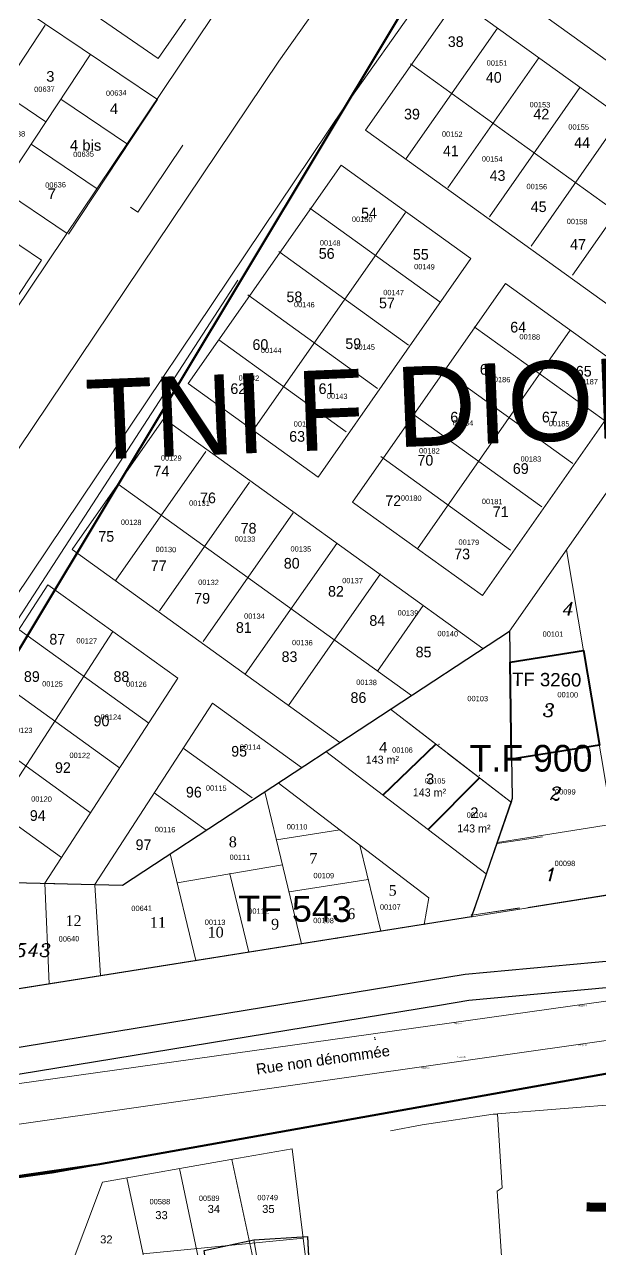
# Model space of a CAD drawing. Header units: metres. Extents: x 251686 to 255059, y 1627526 to 1631912.
# Drawn here: x 253648.8 to 253756.9, y 1629362.8 to 1629592.4 of the extents above; entities that cross this region are included whole.
import ezdxf
from ezdxf.enums import TextEntityAlignment as Align

# ---------------------------------------------------------------- set-up
doc = ezdxf.new("R2010")
doc.units = ezdxf.units.M
doc.header["$MEASUREMENT"] = 0
doc.linetypes.add('DGN Style 3', pattern=[4.156684, 2.96906, -1.187624])
for name, color, linetype in [('A_revoir_niveau_0', 7, 'Continuous'), ('limites_parcelles', 7, 'Continuous'), ('limites_sections', 7, 'Continuous'), ('limites_tf', 7, 'Continuous'), ('numero_lot', 7, 'Continuous'), ('numero_parcelle', 7, 'Continuous'), ('toponymie', 7, 'Continuous')]:
    doc.layers.add(name, color=color, linetype=linetype)
for name, color, linetype, lineweight in [('CABA', 7, 'Continuous', 0), ('emprise_ht_pik_rufisque', 7, 'Continuous', 0), ('Numero_TF', 7, 'Continuous', 0), ('Régularisation', 1, 'Continuous', 40)]:
    doc.layers.add(name, color=color, linetype=linetype, lineweight=lineweight)
doc.layers.add('Lignes HT Vectorisées', color=6, linetype='Continuous', lineweight=0, true_color=0xff00ff)
doc.styles.add('Style-Arial', font='arial.ttf')
doc.styles.add('Style-Bodoni MT', font='BOD_R.TTF')
doc.styles.add('Style-FANCY', font='times.ttf')
doc.styles.add('Style-ITALICS', font='ITALICS.shx')
doc.styles.add('Style-txt', font='txt.shx')

msp = doc.modelspace()

# ---------------------------------------------------------------- linework, layer by layer
at = {"layer": 'A_revoir_niveau_0', "color": 7, "linetype": 'Continuous', "lineweight": 0}
for p, q in [((253657.768917, 1629493.981919), (253674.975917, 1629518.559919)), ((253653.207917, 1629487.405919), (253599.032917, 1629403.900919)), ((253667.242917, 1629431.090919), (253739.872917, 1629478.720919)), ((253739.872917, 1629478.720919), (253740.352917, 1629447.330919)), ((253740.352917, 1629447.330919), (253732.711917, 1629425.151919)), ((253732.722917, 1629425.140919), (253737.572917, 1629439.090919)), ((253628.472917, 1629431.990919), (253667.242917, 1629431.090919)), ((253732.711917, 1629425.151919), (253769.261917, 1629430.970919)), ((253761.362917, 1629429.700919), (253732.722917, 1629425.140919)), ((253732.712917, 1629425.150919), (253634.712917, 1629409.580919)), ((253663.440413, 1629375.410371), (253652.402909, 1629345.944224))]:
    msp.add_line(p, q, dxfattribs=at)
at = {"layer": 'A_revoir_niveau_0', "color": 254, "linetype": 'Continuous', "lineweight": 0}
msp.add_line((253740.352917, 1629447.330919), (253739.871917, 1629478.711919), dxfattribs=at)
at = {"layer": 'A_revoir_niveau_0', "color": 1, "linetype": 'Continuous', "lineweight": 0}
for p, q in [((253740.194138, 1629446.55483), (253720.47409, 1629461.80863)), ((253740.194138, 1629446.55483), (253728.3294, 1629455.732411)), ((253638.513676, 1629392.587608), (253771.839021, 1629411.312653)), ((253641.148624, 1629385.319112), (253773.705398, 1629404.234484))]:
    msp.add_line(p, q, dxfattribs=at)
at = {"layer": 'A_revoir_niveau_0', "color": 5, "linetype": 'Continuous', "lineweight": 0}
for p, q in [((253705.402917, 1629456.115919), (253735.479917, 1629433.186919)), ((253696.454917, 1629450.247919), (253724.701917, 1629428.714919))]:
    msp.add_line(p, q, dxfattribs=at)
at = {"layer": 'A_revoir_niveau_0', "color": 1, "linetype": 'Continuous', "lineweight": 30}
msp.add_line((253817.454917, 1629438.627919), (253743.289917, 1629426.823919), dxfattribs=at)
at = {"layer": 'A_revoir_niveau_0', "color": 30, "linetype": 'Continuous', "lineweight": 0}
msp.add_line((253724.701917, 1629428.713919), (253723.822917, 1629423.739919), dxfattribs=at)
at = {"layer": 'A_revoir_niveau_0', "color": 1, "linetype": 'Continuous', "elevation": 1.457074, "flags": 128}
for points in [[(253521.55347, 1629380.075605), (253731.554623, 1629414.408514), (253788.478763, 1629419.675955), (253788.564764, 1629419.688306), (253948.336192, 1629442.633707), (253949.67187, 1629442.840138), (253950.850435, 1629443.076748), (253951.992411, 1629443.35611), (253953.786736, 1629443.898468), (253955.423372, 1629444.509252), (253955.517077, 1629444.544222), (253965.39011, 1629448.529449), (253967.812438, 1629449.40003), (253970.281571, 1629450.127333), (254000.5433, 1629458.340049)], [(254001.783411, 1629453.496147), (253971.959295, 1629445.402146), (253970.129758, 1629444.894608), (253969.019659, 1629444.537877), (253967.314844, 1629443.915328), (253967.307023, 1629443.912222), (253964.831937, 1629442.91379), (253957.410533, 1629439.920097), (253956.1914, 1629439.445224), (253954.761319, 1629438.956527), (253953.776247, 1629438.661151), (253952.593494, 1629438.34947), (253951.22265, 1629438.04524), (253949.799073, 1629437.792498), (253949.026257, 1629437.68151), (253789.18954, 1629414.726733), (253732.242553, 1629409.454602), (253732.188662, 1629409.449613), (253726.709529, 1629408.553762), (253522.263464, 1629375.126364)]]:
    msp.add_lwpolyline(points, dxfattribs=at)
at = {"layer": 'A_revoir_niveau_0', "color": 3, "linetype": 'Continuous', "lineweight": 0}
for p in [(253739.871917, 1629478.721919), (253740.352917, 1629447.330919), (253732.711917, 1629425.151919)]:
    msp.add_point(p, dxfattribs=at)
at = {"layer": 'A_revoir_niveau_0', "color": 5, "linetype": 'Continuous', "lineweight": 0}
for p in [(253731.509917, 1629473.237919), (253740.055917, 1629466.722919), (253707.963917, 1629441.439919), (253713.332917, 1629432.166919), (253735.480917, 1629433.187919), (253698.471917, 1629429.805919), (253723.822917, 1629423.739919)]:
    msp.add_point(p, dxfattribs=at)
at = {"layer": 'A_revoir_niveau_0', "color": 172, "linetype": 'Continuous', "lineweight": 0}
for p in [(253726.610917, 1629457.480919), (253734.193917, 1629451.699919), (253716.535917, 1629447.628919), (253724.345917, 1629441.674919), (253687.359917, 1629433.213919), (253677.482917, 1629431.517919)]:
    msp.add_point(p, dxfattribs=at)
at = {"layer": 'A_revoir_niveau_0', "color": 254, "linetype": 'Continuous', "lineweight": 0}
msp.add_point((253740.352917, 1629447.330919), dxfattribs=at)
msp.add_point((253740.352917, 1629447.330919), dxfattribs=at)
msp.add_point((253740.352917, 1629447.330919), dxfattribs=at)
at = {"layer": 'A_revoir_niveau_0', "color": 1, "linetype": 'Continuous', "lineweight": 0}
for p in [(253740.352917, 1629447.330919), (253732.712917, 1629425.150919)]:
    msp.add_point(p, dxfattribs=at)
at = {"layer": 'A_revoir_niveau_0', "color": 30, "linetype": 'Continuous', "lineweight": 0}
for p in [(253724.701917, 1629428.713919), (253732.695917, 1629425.483919), (253732.816917, 1629425.168919)]:
    msp.add_point(p, dxfattribs=at)
at = {"layer": 'A_revoir_niveau_0', "color": 7, "linetype": 'Continuous', "lineweight": 0}
msp.add_point((253707.473917, 1629421.141919), dxfattribs=at)
at = {"layer": 'CABA', "color": 7, "linetype": 'Continuous', "lineweight": 0}
msp.add_line((253688.845386, 1629544.52119), (253597.776109, 1629404.148327), dxfattribs=at)
at = {"layer": 'emprise_ht_pik_rufisque', "color": 1}
for p, q in [((253768.9038, 1629661.60913), (253708.885311, 1629576.995585)), ((253525.741591, 1629358.412025), (253684.095096, 1629593.891782)), ((253708.885311, 1629576.995585), (253551.502536, 1629342.959355))]:
    msp.add_line(p, q, dxfattribs=at)
at = {"layer": 'Lignes HT Vectorisées', "color": 5, "flags": 128}
msp.add_lwpolyline([(252300.518457, 1628679.779301), (252309.336602, 1628700.771082), (252580.077166, 1628648.773693), (252824.632129, 1628734.41955), (253013.710555, 1628846.692424), (253204.211081, 1628962.646401), (253437.574136, 1629102.280594), (253538.188903, 1629350.041559), (253696.542409, 1629585.521315), (253756.669149, 1629670.287472)], dxfattribs=at)
at = {"layer": 'limites_parcelles', "color": 7, "linetype": 'Continuous', "lineweight": 0}
for p, q in [((253790.45592, 1629754.663954), (253673.907883, 1629586.018979)), ((253701.194161, 1629625.502517), (253673.907883, 1629586.018979)), ((253673.907883, 1629586.018979), (253629.567282, 1629616.656465)), ((253673.762643, 1629578.356111), (253626.429899, 1629610.241286)), ((253734.055917, 1629602.945919), (253758.402917, 1629585.414919)), ((253712.833917, 1629572.632919), (253730.153917, 1629597.372919)), ((253730.040917, 1629597.210919), (253762.503917, 1629573.835919)), ((253636.087322, 1629567.138686), (253652.72757, 1629592.279078)), ((253720.472917, 1629567.282919), (253737.603917, 1629591.752919)), ((253652.855407, 1629574.19096), (253629.543183, 1629589.894979)), ((253644.501351, 1629561.569499), (253661.141599, 1629586.709891)), ((253728.275917, 1629561.820919), (253745.330917, 1629586.181919)), ((253721.275917, 1629585.037919), (253783.117917, 1629540.508919)), ((253656.850581, 1629553.250578), (253615.110419, 1629581.368373)), ((253736.077917, 1629556.357919), (253753.056917, 1629580.609919)), ((253668.125289, 1629569.9876), (253655.640092, 1629578.398113)), ((253657.054532, 1629553.113189), (253673.762643, 1629578.356111)), ((253611.849185, 1629575.285299), (253651.996682, 1629548.239498)), ((253743.880917, 1629550.895919), (253760.782917, 1629575.039919)), ((253712.833917, 1629572.632919), (253774.516917, 1629528.217919)), ((253662.487935, 1629561.619089), (253650.070722, 1629569.983806)), ((253751.683917, 1629545.431919), (253768.509917, 1629569.466919)), ((253679.564917, 1629525.113919), (253708.243917, 1629566.077919)), ((253708.243917, 1629566.077919), (253732.589917, 1629548.546919)), ((253691.623917, 1629516.185919), (253720.301917, 1629557.148919)), ((253702.399917, 1629557.961919), (253726.745917, 1629540.430919)), ((253696.556917, 1629549.846919), (253720.902917, 1629532.315919)), ((253635.288568, 1629522.996574), (253651.996682, 1629548.239498)), ((253703.911917, 1629507.583919), (253732.589917, 1629548.546919)), ((253710.406917, 1629502.906919), (253739.084917, 1629543.870919)), ((253739.084917, 1629543.870919), (253763.436917, 1629526.336919)), ((253739.871917, 1629478.711919), (253784.792917, 1629542.900919)), ((253690.712917, 1629541.731919), (253715.058917, 1629524.200919)), ((253733.240917, 1629535.754919), (253757.592917, 1629518.220919)), ((253685.300917, 1629533.306919), (253709.215917, 1629516.085919)), ((253722.579917, 1629494.141919), (253751.258917, 1629535.104919)), ((253727.397917, 1629527.639919), (253751.749917, 1629510.105919)), ((253734.765917, 1629485.367919), (253763.436917, 1629526.336919)), ((253679.564917, 1629525.113919), (253703.911917, 1629507.583919)), ((253721.554917, 1629519.524919), (253745.906917, 1629501.990919)), ((253674.975917, 1629518.559919), (253734.864917, 1629475.436919)), ((253665.959917, 1629488.245919), (253682.844917, 1629512.363919)), ((253715.711917, 1629511.408919), (253740.063917, 1629493.874919)), ((253666.371917, 1629506.270919), (253721.429917, 1629466.625919)), ((253674.151917, 1629482.510919), (253691.036917, 1629506.628919)), ((253710.406917, 1629502.906919), (253734.765917, 1629485.367919)), ((253682.343917, 1629476.775919), (253699.228917, 1629500.893919)), ((253690.231917, 1629470.606919), (253707.420917, 1629495.158919)), ((253657.768917, 1629493.981919), (253707.994917, 1629457.815919)), ((253750.537117, 1629493.951752), (253761.362917, 1629429.700919)), ((253653.207917, 1629487.405919), (253677.581917, 1629469.854919)), ((253698.347917, 1629464.762919), (253715.612917, 1629489.423919)), ((253715.066917, 1629471.206919), (253723.670917, 1629483.496919)), ((253665.394917, 1629478.630919), (253643.597917, 1629445.033919)), ((253647.757917, 1629479.005919), (253672.131917, 1629461.454919)), ((253739.960917, 1629472.879919), (253753.7199, 1629475.062019)), ((253642.309917, 1629470.606919), (253666.682917, 1629453.055919)), ((253677.581917, 1629469.854919), (253652.652422, 1629431.42962)), ((253684.081917, 1629465.174919), (253662.047212, 1629431.211531)), ((253684.081917, 1629465.174919), (253700.828917, 1629453.116919)), ((253636.859917, 1629462.207919), (253661.233917, 1629444.656919)), ((253678.631917, 1629456.774919), (253691.545917, 1629447.476919)), ((253740.239917, 1629454.699919), (253756.710917, 1629457.311919)), ((253631.411917, 1629453.808919), (253655.784917, 1629436.257919)), ((253673.183917, 1629448.375919), (253682.915917, 1629441.368919)), ((253693.926917, 1629448.590919), (253700.821917, 1629420.084919)), ((253693.927917, 1629448.591919), (253700.822917, 1629420.085919)), ((253696.112917, 1629439.556919), (253708.001917, 1629441.445919)), ((253737.572917, 1629439.090919), (253759.202917, 1629442.520919)), ((253676.169917, 1629436.945919), (253681.008917, 1629416.937919)), ((253711.785917, 1629438.560919), (253715.683917, 1629422.446919)), ((253677.482917, 1629431.517919), (253697.236917, 1629434.909919)), ((253687.359917, 1629433.213919), (253690.915917, 1629418.511919)), ((253698.471917, 1629429.805919), (253713.332917, 1629432.166919)), ((253687.531337, 1629379.638774), (253699.042508, 1629381.659197)), ((253699.042508, 1629381.659197), (253702.63396, 1629352.484397)), ((253687.749509, 1629379.677067), (253693.7854, 1629351.332298))]:
    msp.add_line(p, q, dxfattribs=at)
at = {"layer": 'limites_parcelles', "color": 7, "lineweight": 0}
for p, q in [((253670.087655, 1629557.248007), (253678.543541, 1629569.800662)), ((253668.730847, 1629558.161827), (253670.087558, 1629557.247863)), ((253736.800732, 1629388.129812), (253780.854047, 1629391.672514)), ((253723.453366, 1629386.175551), (253736.800732, 1629388.129812)), ((253736.800732, 1629388.129812), (253737.594486, 1629388.135881)), ((253737.594486, 1629388.135881), (253738.493948, 1629374.3174)), ((253717.508808, 1629385.005545), (253723.453366, 1629386.175551)), ((253663.440413, 1629375.410371), (253687.531337, 1629379.638774)), ((253677.893665, 1629377.947184), (253683.837012, 1629350.037001)), ((253668.03782, 1629376.217301), (253673.888625, 1629348.741703)), ((253738.493948, 1629374.3174), (253737.506308, 1629373.714497)), ((253737.506308, 1629373.714497), (253742.539789, 1629299.673757))]:
    msp.add_line(p, q, dxfattribs=at)
at = {"layer": 'limites_parcelles', "color": 1, "linetype": 'Continuous', "lineweight": 0}
for p, q in [((253717.54207, 1629464.076581), (253740.19273, 1629446.555919)), ((253740.280398, 1629446.804699), (253737.541338, 1629438.870497)), ((253737.541338, 1629438.870497), (253746.010019, 1629440.152506)), ((253732.765647, 1629425.439174), (253737.541338, 1629438.870497)), ((253732.755104, 1629425.449866), (253741.737943, 1629426.815361)), ((253741.733838, 1629426.802544), (253732.765647, 1629425.439174))]:
    msp.add_line(p, q, dxfattribs=at)
at = {"layer": 'limites_parcelles', "color": 7, "lineweight": 0, "flags": 128}
msp.add_lwpolyline([(253670.087558, 1629557.247863), (253670.087655, 1629557.248007)], close=True, dxfattribs=at)
at = {"layer": 'limites_parcelles', "color": 1, "linetype": 'Continuous', "lineweight": 0}
for p in [(253714.549645, 1629402.488454), (253714.575742, 1629402.168699), (253714.576739, 1629402.167767), (253714.676486, 1629402.188471)]:
    msp.add_point(p, dxfattribs=at)
at = {"layer": 'limites_parcelles', "color": 7, "linetype": 'Continuous', "lineweight": 0}
msp.add_3dface([(253662.012567, 1629431.15813, -0.008714), (253663.105234, 1629414.106152, -0.243145), (253653.454726, 1629412.580186, -0.872986), (253652.652422, 1629431.42962)], dxfattribs=at)
at = {"layer": 'limites_sections', "color": 112, "linetype": 'Continuous', "lineweight": 40, "flags": 128}
for points in [[(253292.368569, 1629875.259507), (253349.874626, 1629905.007271), (253520.677582, 1630008.003458), (253667.019158, 1630061.048467), (253786.496524, 1630083.300136), (253799.369555, 1630038.162516), (253856.42032, 1629838.716605), (253798.767932, 1629726.383844), (253582.750222, 1629367.142066), (253514.635914, 1629393.291819), (253503.680442, 1629399.747351), (253463.160636, 1629612.887361), (253394.946971, 1629619.275828), (253335.500213, 1629603.463117), (253325.488232, 1629598.583625), (253296.433833, 1629591.041829)], [(254266.721244, 1629287.516734), (254172.484174, 1629409.319252), (254097.221642, 1629442.494943), (254024.768125, 1629444.484354), (253971.493519, 1629433.829493), (253653.947224, 1629377.170009), (253582.750222, 1629367.142066), (253798.767926, 1629726.383874), (253856.420358, 1629838.71662), (253802.999251, 1630025.996996), (253799.369555, 1630038.162516), (253786.538556, 1630083.231025), (253799.369555, 1630038.162516), (253907.405394, 1630046.336207), (253955.511127, 1630039.119672), (254024.768125, 1629997.357132), (254129.310226, 1629944.470728), (254144.350912, 1629962.854533), (254275.334915, 1629929.186521)], [(254266.721244, 1629287.516734), (254172.484174, 1629409.319252), (254097.221642, 1629442.494943), (254024.768125, 1629444.484354), (253971.493519, 1629433.829493), (253662.593019, 1629378.69766), (253582.750222, 1629367.142066), (253798.767926, 1629726.383874), (253856.420358, 1629838.71662), (253802.999251, 1630025.996996), (253799.369555, 1630038.162516), (253786.538556, 1630083.231025), (253799.369555, 1630038.162516), (253907.405394, 1630046.336207), (253955.511127, 1630039.119672), (254024.768125, 1629997.357132), (254129.310226, 1629944.470728), (254144.350912, 1629962.854533), (254275.334915, 1629929.186521)]]:
    msp.add_lwpolyline(points, dxfattribs=at)
msp.add_lwpolyline([(254266.730159, 1629287.7978), (254255.5318, 1628934.7207), (254250.7693, 1628842.2487), (254252.604451, 1628732.803901), (254244.313956, 1628604.775537), (254169.035754, 1628626.001151), (253998.556975, 1628699.307072), (253949.11819, 1628726.583729), (253891.317458, 1628762.517835), (253742.585904, 1628844.838708), (253570.655215, 1628943.916078), (253545.430769, 1628958.160463), (253491.693527, 1628988.971109), (253568.742349, 1629208.536363), (253610.604382, 1629237.232821), (253645.724376, 1629332.796864), (253582.750222, 1629367.142066), (253662.593019, 1629378.69766), (253971.493519, 1629433.829493), (254024.768125, 1629444.484354), (254097.221642, 1629442.494943), (254172.484174, 1629409.319252), (254266.730159, 1629287.7978)], close=True, dxfattribs=at)
at = {"layer": 'limites_tf', "color": 5, "linetype": 'Continuous', "lineweight": 30}
for p, q in [((253691.87, 1629364.59), (253701.94, 1629365.21)), ((253701.94, 1629365.21), (253702.67, 1629350.53))]:
    msp.add_line(p, q, dxfattribs=at)
at = {"layer": 'limites_tf', "color": 7, "linetype": 'DGN Style 3', "lineweight": 0}
msp.add_line((253694.37, 1629349.41), (253691.87, 1629364.59), dxfattribs=at)
at = {"layer": 'limites_tf', "color": 5, "linetype": 'Continuous', "lineweight": 30, "flags": 128}
for points in [[(253739.871917, 1629478.721919), (253740.352917, 1629447.330919), (253732.712917, 1629425.150919), (253634.702917, 1629409.580919), (253628.472917, 1629431.990919), (253667.242917, 1629431.090919), (253739.871917, 1629478.721919)], [(253691.87, 1629364.59), (253701.94, 1629365.21), (253702.67, 1629350.53), (253694.37, 1629349.41), (253684.67, 1629348.09), (253682.53, 1629362.57), (253691.87, 1629364.59)]]:
    msp.add_lwpolyline(points, close=True, dxfattribs=at)
at = {"layer": 'limites_tf', "color": 5, "linetype": 'Continuous', "lineweight": 40}
msp.add_3dface([(253739.960917, 1629472.879919), (253753.7199, 1629475.062019), (253756.710917, 1629457.311919), (253740.239917, 1629454.699919)], dxfattribs=at)
at = {"layer": 'Régularisation', "color": 1, "linetype": 'Continuous', "lineweight": 40}
for p, q in [((253716.090767, 1629447.968108), (253726.006512, 1629457.529195)), ((253724.572233, 1629441.502319), (253734.214049, 1629451.180528))]:
    msp.add_line(p, q, dxfattribs=at)
at = {"layer": 'Régularisation', "color": 7, "linetype": 'Continuous', "lineweight": 0}
msp.add_line((253671.070214, 1629361.977065), (253701.176268, 1629364.908097), dxfattribs=at)

# ---------------------------------------------------------------- texts
at = {"layer": 'limites_tf', "color": 5, "linetype": 'Continuous', "lineweight": 30, "style": 'Style-Arial'}
msp.add_text('00103', height=1, rotation=359.67, dxfattribs=at).set_placement((253731.938505, 1629466.57034), align=Align.TOP_LEFT)
at = {"layer": 'numero_lot', "color": 7, "linetype": 'Continuous', "lineweight": 0, "style": 'Style-Arial'}
for s, height, rotation, p in [('3', 2, 359.73413, (253652.896683, 1629583.691714)), ('4', 2, 359.73413, (253664.857738, 1629577.643229)), ('4 bis', 2, 359.73413, (253657.342443, 1629570.781385)), ('7', 2, 359.73413, (253653.180628, 1629561.689207)), ('34', 1.5, 359.3981, (253683.207625, 1629371.150897)), ('35', 1.5, 359.3981, (253693.440197, 1629371.150897)), ('33', 1.5, 359.3981, (253673.381148, 1629369.991599)), ('32', 1.5, 359.3981, (253663.027573, 1629365.438611))]:
    msp.add_text(s, height=height, rotation=rotation, dxfattribs=at).set_placement(p, align=Align.TOP_LEFT)
at = {"layer": 'numero_lot', "color": 7, "linetype": 'Continuous', "lineweight": 0, "style": 'Style-FANCY'}
for s, p in [('8', (253687.920335, 1629439.193691)), ('7', (253703.041802, 1629436.112819)), ('5', (253717.909312, 1629430.113782)), ('12', (253658.031463, 1629424.412192)), ('6', (253710.151629, 1629425.717581)), ('11', (253673.86201, 1629424.098149)), ('10', (253684.696019, 1629422.269468)), ('9', (253695.850634, 1629423.771876))]:
    msp.add_text(s, height=1.999998, dxfattribs=at).set_placement(p, align=Align.MIDDLE_CENTER)
at = {"layer": 'numero_lot', "color": 7, "linetype": 'Continuous', "lineweight": 0, "char_height": 1.999998, "attachment_point": 5, "line_spacing_factor": 0.6, "style": 'Style-FANCY'}
for s, insert in [('\\FFANCY;38', (253729.751893, 1629589.191585)), ('\\FFANCY;40', (253736.895614, 1629582.486585)), ('\\FFANCY;39', (253721.540893, 1629575.610585)), ('\\FFANCY;42', (253745.814614, 1629575.610585)), ('\\FFANCY;44', (253753.474334, 1629570.281585)), ('\\FFANCY;41', (253728.845378, 1629568.733585)), ('\\FFANCY;43', (253737.602614, 1629564.092585)), ('\\FFANCY;45', (253745.318614, 1629558.247585)), ('\\FFANCY;54', (253713.475614, 1629557.043585)), ('\\FFANCY;47', (253752.711614, 1629551.198585)), ('\\FFANCY;56', (253705.532893, 1629549.479585)), ('\\FFANCY;55', (253723.199893, 1629549.307585)), ('\\FFANCY;58', (253699.475893, 1629541.349585)), ('\\FFANCY;57', (253716.838893, 1629540.196585)), ('\\FFANCY;64', (253741.476614, 1629535.669585)), ('\\FFANCY;60', (253693.094893, 1629532.399585)), ('\\FFANCY;59', (253710.517893, 1629532.571585)), ('\\FFANCY;66', (253735.768893, 1629527.752585)), ('\\FFANCY;65', (253753.779893, 1629527.408585)), ('\\FFANCY;62', (253688.948893, 1629524.138585)), ('\\FFANCY;61', (253705.502658, 1629524.138585)), ('\\FFANCY;68', (253730.227893, 1629518.802585)), ('\\FFANCY;67', (253747.418893, 1629518.802585)), ('\\FFANCY;63', (253699.991893, 1629515.188585)), ('\\FFANCY;70', (253724.058893, 1629510.713585)), ('\\FFANCY;74', (253674.533614, 1629508.699585)), ('\\FFANCY;69', (253741.957893, 1629509.164585)), ('\\FFANCY;76', (253683.254893, 1629503.665585)), ('\\FFANCY;72', (253718.021893, 1629503.140585)), ('\\FFANCY;71', (253738.185657, 1629501.074585)), ('\\FFANCY;78', (253690.875893, 1629497.973585)), ('\\FFANCY;75', (253664.169893, 1629496.441585)), ('\\FFANCY;73', (253730.955893, 1629493.157585)), ('\\FFANCY;77', (253674.020893, 1629490.968585)), ('\\FFANCY;80', (253698.975893, 1629491.406585)), ('\\FFANCY;79', (253682.159893, 1629484.839585)), ('\\FFANCY;82', (253707.273893, 1629486.152585)), ('\\FFANCY;81', (253689.983657, 1629479.366585)), ('\\FFANCY;84', (253715.030614, 1629480.680585)), ('\\FFANCY;87', (253654.975893, 1629477.177585)), ('\\FFANCY;85', (253723.711893, 1629474.770585)), ('\\FFANCY;83', (253698.557893, 1629473.894585)), ('\\FFANCY;89', (253650.200893, 1629470.173585)), ('\\FFANCY;88', (253667.015893, 1629470.173585)), ('\\FFANCY;86', (253711.492893, 1629466.232585)), ('\\FFANCY;90', (253663.274893, 1629461.854585)), ('\\FFANCY;95', (253689.104893, 1629456.163585)), ('\\FFANCY;92', (253656.030893, 1629453.098585)), ('\\FFANCY;96', (253680.607893, 1629448.501585)), ('\\FFANCY;94', (253651.309614, 1629444.123585)), ('\\FFANCY;97', (253671.154893, 1629438.651585))]:
    msp.add_mtext(s, dxfattribs=dict(at, insert=insert))
at = {"layer": 'numero_parcelle', "color": 5, "lineweight": 0, "style": 'Style-Arial'}
for s, rotation, p in [('00151', 359.0681, (253735.565375, 1629585.732373)), ('00637', 1.73413, (253650.620632, 1629580.740328)), ('00634', 1.73413, (253664.096314, 1629580.021609)), ('00153', 359.0681, (253743.624016, 1629577.917481)), ('00638', 1.73413, (253645.052677, 1629572.312179)), ('00152', 359.0681, (253727.169541, 1629572.3932)), ('00155', 359.0681, (253750.894221, 1629573.726626)), ('00635', 1.73413, (253657.94545, 1629568.545821)), ('00154', 359.0681, (253734.659981, 1629567.742675)), ('00636', 1.73413, (253652.692521, 1629562.790768)), ('00156', 359.0681, (253743.03892, 1629562.567263)), ('00150', 359.0681, (253710.271445, 1629556.429913)), ('00158', 359.0681, (253750.590296, 1629556.01831)), ('00148', 359.0681, (253704.260361, 1629552.005536)), ('00149', 359.0681, (253721.953887, 1629547.547944)), ('00147', 359.0681, (253716.152597, 1629542.685543)), ('00146', 359.0681, (253699.406414, 1629540.44003)), ('00188', 359.0681, (253741.715405, 1629534.405965)), ('00144', 359.0681, (253693.186905, 1629531.8598)), ('00145', 359.0681, (253710.719006, 1629532.493101)), ('00142', 359.0681, (253689.005445, 1629526.672538)), ('00186', 359.0681, (253736.135525, 1629526.40051)), ('00187', 359.0681, (253752.566625, 1629525.995177)), ('00143', 359.0681, (253705.570865, 1629523.27554)), ('00141', 359.0681, (253699.35362, 1629518.053837)), ('00184', 359.0681, (253729.183533, 1629518.269983)), ('00185', 359.0681, (253747.233146, 1629518.119571)), ('00182', 359.0681, (253722.878958, 1629513.029506)), ('00129', 359.0681, (253674.432434, 1629511.679895)), ('00183', 359.0681, (253741.926584, 1629511.503379)), ('00180', 359.0681, (253719.467004, 1629504.173105)), ('00181', 359.0681, (253734.66708, 1629503.533161)), ('00131', 359.0681, (253679.723049, 1629503.219378)), ('00128', 359.0681, (253666.909806, 1629499.632289)), ('00133', 359.0681, (253688.275147, 1629496.515464)), ('00130', 359.0681, (253673.42524, 1629494.541853)), ('00135', 359.0681, (253698.750812, 1629494.639625)), ('00179', 359.0681, (253730.279859, 1629495.895378)), ('00132', 359.0681, (253681.425062, 1629488.381079)), ('00137', 359.0681, (253708.451503, 1629488.693558)), ('00139', 359.0681, (253718.862357, 1629482.648875)), ('00134', 359.0681, (253690.045978, 1629482.044907)), ('00140', 359.0681, (253726.331705, 1629478.757837)), ('00101', 359.67, (253746.057198, 1629478.656939)), ('00127', 359.0681, (253658.575431, 1629477.40547)), ('00136', 359.0681, (253699.040868, 1629477.074746)), ('00125', 359.0681, (253652.144733, 1629469.34968)), ('00126', 359.0681, (253667.901707, 1629469.29425)), ('00138', 359.0681, (253711.084581, 1629469.634779)), ('00100', 359.0681, (253748.845282, 1629467.312524)), ('00124', 359.0681, (253663.101558, 1629463.122563)), ('00123', 359.0681, (253646.441864, 1629460.656462)), ('00114', 359.0681, (253689.231792, 1629457.500673)), ('00122', 359.0681, (253657.273101, 1629455.941777)), ('00106', 359.67, (253717.817948, 1629456.918403)), ('00105', 359.67, (253723.959422, 1629451.155275)), ('00115', 359.0681, (253682.875781, 1629449.808783)), ('00099', 359.67, (253748.385461, 1629449.089856)), ('00120', 359.0681, (253650.083662, 1629447.763002)), ('00104', 359.67, (253731.812796, 1629444.744636)), ('00116', 359.0681, (253673.273257, 1629442.039781)), ('00110', 359.67, (253698.043166, 1629442.537307)), ('00111', 359.67, (253687.317214, 1629436.813349)), ('00098', 359.67, (253748.308211, 1629435.67748)), ('00109', 359.67, (253703.052516, 1629433.393325)), ('00112', 359.67, (253690.813383, 1629426.730385)), ('00107', 359.67, (253715.53441, 1629427.497345)), ('00113', 359.67, (253682.653668, 1629424.644623)), ('00108', 359.67, (253703.004008, 1629424.97139))]:
    msp.add_text(s, height=1, rotation=rotation, dxfattribs=at).set_placement(p, align=Align.TOP_LEFT)
at = {"layer": 'numero_parcelle', "color": 5, "linetype": 'Continuous', "lineweight": 0, "char_height": 1, "attachment_point": 1, "rotation": 1.13412954, "line_spacing_factor": 0.6, "style": 'Style-txt'}
for s, insert in [('\\fArial|b0|i0|c00|p39;00641', (253668.860174, 1629427.212606)), ('\\fArial|b0|i0|c00|p39;00640', (253655.222541, 1629421.486958))]:
    msp.add_mtext(s, dxfattribs=dict(at, insert=insert))
at = {"layer": 'numero_parcelle', "color": 5, "char_height": 1, "attachment_point": 1, "rotation": 0.04279994, "line_spacing_factor": 0.6, "style": 'Style-txt'}
for s, insert in [('\\fArial|b0|i0|c00|p39;00589', (253681.539624, 1629372.890429)), ('\\fArial|b0|i0|c00|p39;00749', (253692.521222, 1629373.021476)), ('\\fArial|b0|i0|c00|p39;00588', (253672.288086, 1629372.261984))]:
    msp.add_mtext(s, dxfattribs=dict(at, insert=insert))
at = {"layer": 'numero_tf', "color": 4, "linetype": 'Continuous', "lineweight": 0, "style": 'Style-Arial'}
for s, height, rotation, p in [('TNI F DIOP', 15, 2.33, (253660.600397, 1629510.801353)), ('TF 582', 15.24, 359.0028, (253753.576142, 1629356.378796))]:
    msp.add_text(s, height=height, rotation=rotation, dxfattribs=at).set_placement(p)
msp.add_text('TF 3260', height=2.5, rotation=359.3981, dxfattribs=at).set_placement((253740.333169, 1629470.932024), align=Align.TOP_LEFT)
at = {"layer": 'numero_tf', "color": 3, "linetype": 'Continuous', "lineweight": 0, "style": 'Style-Arial'}
msp.add_text('TF 543', height=4.826, rotation=359.67, dxfattribs=at).set_placement((253688.883283, 1629424.304325))
at = {"layer": 'toponymie', "color": 7, "linetype": 'Continuous', "lineweight": 0, "style": 'Style-ITALICS'}
for s, p in [('4', (253750.825956, 1629482.888005)), ('3', (253747.21994, 1629463.880873)), ('2', (253748.545416, 1629448.284329)), ('1', (253747.667231, 1629433.107312)), ('T543', (253649.33685, 1629418.899381))]:
    msp.add_text(s, height=2.500002, rotation=0.3486, dxfattribs=at).set_placement(p, align=Align.MIDDLE_CENTER)
at = {"layer": 'toponymie', "color": 1, "linetype": 'Continuous', "lineweight": 0}
for s, height, rotation, style, p in [('4', 2, 359.3981, 'Style-Arial', (253715.388111, 1629457.920789)), ('143 m²', 1.5, 359.3981, 'Style-Bodoni MT', (253712.872404, 1629455.379089)), ('3', 2, 359.3981, 'Style-Arial', (253724.183855, 1629452.019644)), ('143 m²', 1.5, 359.3981, 'Style-Bodoni MT', (253721.710477, 1629449.232919)), ('2', 2, 359.3981, 'Style-Arial', (253732.481818, 1629445.665727)), ('143 m²', 1.5, 359.3981, 'Style-Bodoni MT', (253730.050516, 1629442.49233)), ('magaye14', 0.25, 359.3981, 'Style-Arial', (253752.655706, 1629408.618429)), ('magaye11', 0.25, 359.3981, 'Style-Arial', (253729.335713, 1629405.343223)), ('Rue non dénommée', 2, 7.994686, 'Style-Arial', (253692.1569, 1629397.565254)), ('magaye13', 0.25, 359.3981, 'Style-Arial', (253752.695861, 1629401.236499)), ('magaye12', 0.25, 359.3981, 'Style-Arial', (253729.98608, 1629399.082446)), ('magaye15', 0.25, 359.3981, 'Style-Arial', (253723.198517, 1629397.027335))]:
    msp.add_text(s, height=height, rotation=rotation, dxfattribs=dict(at, style=style)).set_placement(p, align=Align.TOP_LEFT)
at = {"layer": 'toponymie', "color": 1, "linetype": 'Continuous', "lineweight": 30, "insert": (253743.892087, 1629454.837585), "char_height": 4.999998, "attachment_point": 5, "line_spacing_factor": 0.6, "style": 'Style-FANCY'}
msp.add_mtext('\\FFANCY;T.F 900', dxfattribs=at)

doc.saveas('drawing.dxf')
